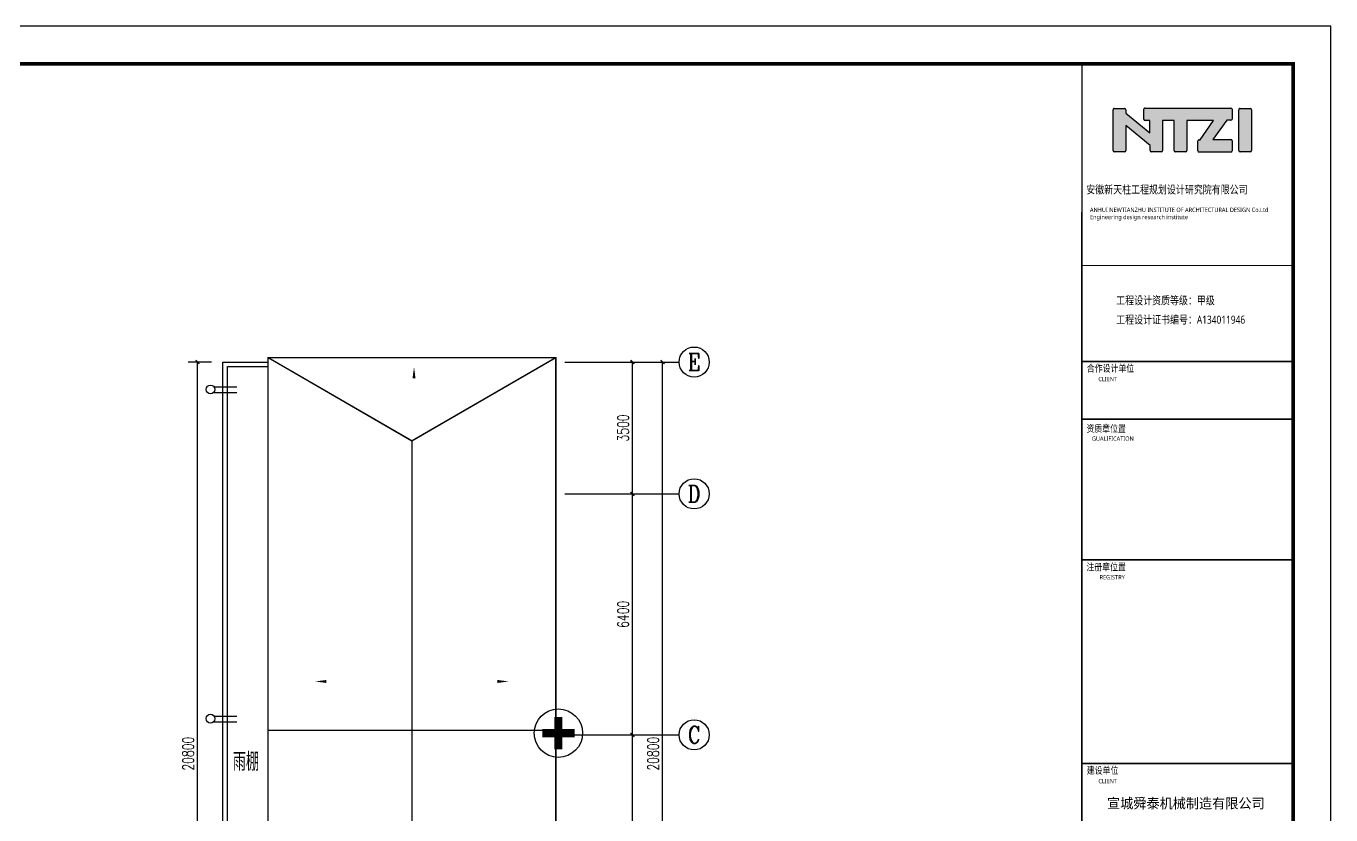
# Model space of a CAD drawing. Extents: x 343352 to 432452, y 769729 to 1078684.
# Drawn here: x 397805 to 432452, y 835366 to 856316 of the extents above; entities that cross this region are included whole.
import ezdxf
from ezdxf.enums import TextEntityAlignment as Align

# ---------------------------------------------------------------- set-up
doc = ezdxf.new("R2010")
doc.units = 0
doc.header["$LTSCALE"] = 1000
doc.header["$MEASUREMENT"] = 0
for name, color, linetype in [('46', 7, 'Continuous'), ('AXIS', 3, 'Continuous'), ('DIM_SYMB', 3, 'Continuous'), ('PUB_DIM', 3, 'Continuous'), ('PUB_TEXT', 7, 'Continuous'), ('PUB_TITLE', 4, 'Continuous'), ('WIRE-避雷', 4, 'Continuous'), ('防雷', 6, 'Lighting')]:
    doc.layers.add(name, color=color, linetype=linetype)
doc.styles.add('-黑体', font='msyh.ttf', dxfattribs={"width": 0.8})
doc.styles.add('_TCH_AXIS', font='COMPLEX', dxfattribs={"bigfont": 'GBCBIG'})
doc.styles.add('_TCH_DIM_T3', font='SIMPLEX', dxfattribs={"width": 0.705882, "bigfont": 'GBCBIG'})
doc.styles.get("Standard").update_dxf_attribs({"font": 'gbenor.shx', "bigfont": 'gbcbig.shx'})
doc.styles.add('TG_LINETYPE', font='SIMPLEX', dxfattribs={"width": 0.8, "height": 3, "bigfont": 'HZTXT'})
doc.linetypes.add('Lighting', pattern='A,1,[136,sr.shx,S=0.1,R=0,X=-0.5,Y=0],0', length=1)
doc.linetypes.add('TG_EL', pattern='A,2,-0.78,["EL",TG_LINETYPE,S=0.1,R=0,X=-0.58,Y=-0.15],0', length=2.78)
doc.dimstyles.new('_TCH_ARCH&&100', dxfattribs={"dimtxt": 297.5, "dimasz": 100, "dimexe": 250, "dimexo": 300, "dimgap": 100, "dimtad": 1, "dimdec": 0, "dimzin": 0, "dimdsep": 46, "dimtxsty": '_TCH_DIM_T3', "dimblk": 'ARCHTICK', "dimcen": 0.09, "dimclrt": 7, "dimazin": 2, "dimtfac": 1, "dimtdec": 0, "dimtix": 1, "dimtmove": 2, "dimatfit": 3, "dimfxl": 0, "dimtolj": 1, "dimtzin": 0, "dimarcsym": 0})

# ---------------------------------------------------------------- blocks, each defined once
blk = doc.blocks.new('A$C66C73A9E')
at = {"layer": '防雷', "const_width": 100}
for points in [[(300, 500), (300, 100)], [(100, 300), (500, 300)]]:
    blk.add_lwpolyline(points, dxfattribs=at)
at = {"layer": '防雷', "linetype": 'Continuous'}
blk.add_circle((300, 300), 300, dxfattribs=at)
blk = doc.blocks.new('_ArchTick')
at = {"color": 0, "linetype": 'ByBlock', "const_width": 0.4}
blk.add_lwpolyline([(-0.5, -0.5), (0.5, 0.5)], dxfattribs=at)
blk = doc.blocks.new('*D93')
at = {"layer": 'Defpoints', "color": 0}
for p in [(402356, 847393), (403030, 847393), (403030, 826593)]:
    blk.add_point(p, dxfattribs=at)
at = {"layer": 'PUB_DIM', "color": 0, "lineweight": -2}
for p, q in [((402730, 847393), (402106, 847393)), ((402356, 826593), (402356, 847393)), ((402730, 826593), (402106, 826593))]:
    blk.add_line(p, q, dxfattribs=at)
at = {"layer": 'PUB_DIM', "color": 0, "lineweight": -2, "xscale": 100, "yscale": 100, "zscale": 100}
for p, rotation in [((402356, 847393), 90), ((402356, 826593), 270)]:
    blk.add_blockref('_ArchTick', p, dxfattribs=dict(at, rotation=rotation))
at = {"layer": 'PUB_DIM', "color": 7, "insert": (402107, 836993), "char_height": 297.5, "attachment_point": 5, "rotation": 90, "style": '_TCH_DIM_T3'}
blk.add_mtext('\\A1;20800', dxfattribs=at)
blk = doc.blocks.new('*D221')
at = {"layer": 'Defpoints', "color": 0}
for p in [(411807, 837493), (413905, 837493), (411807, 830893)]:
    blk.add_point(p, dxfattribs=at)
at = {"layer": 'PUB_DIM', "color": 0, "lineweight": -2}
for p, q in [((412107, 837493), (414155, 837493)), ((413905, 830893), (413905, 837493)), ((412107, 830893), (414155, 830893))]:
    blk.add_line(p, q, dxfattribs=at)
at = {"layer": 'PUB_DIM', "color": 0, "lineweight": -2, "xscale": 100, "yscale": 100, "zscale": 100}
for p, rotation in [((413905, 837493), 90), ((413905, 830893), 270)]:
    blk.add_blockref('_ArchTick', p, dxfattribs=dict(at, rotation=rotation))
at = {"layer": 'PUB_DIM', "color": 7, "insert": (413657, 834193), "char_height": 297.5, "attachment_point": 5, "rotation": 90, "style": '_TCH_DIM_T3'}
blk.add_mtext('\\A1;6600', dxfattribs=at)
blk = doc.blocks.new('*D222')
at = {"layer": 'Defpoints', "color": 0}
for p in [(411807, 843893), (413905, 843893), (411807, 837493)]:
    blk.add_point(p, dxfattribs=at)
at = {"layer": 'PUB_DIM', "color": 0, "lineweight": -2}
for p, q in [((412107, 843893), (414155, 843893)), ((413905, 837493), (413905, 843893)), ((412107, 837493), (414155, 837493))]:
    blk.add_line(p, q, dxfattribs=at)
at = {"layer": 'PUB_DIM', "color": 0, "lineweight": -2, "xscale": 100, "yscale": 100, "zscale": 100}
for p, rotation in [((413905, 843893), 90), ((413905, 837493), 270)]:
    blk.add_blockref('_ArchTick', p, dxfattribs=dict(at, rotation=rotation))
at = {"layer": 'PUB_DIM', "color": 7, "insert": (413657, 840693), "char_height": 297.5, "attachment_point": 5, "rotation": 90, "style": '_TCH_DIM_T3'}
blk.add_mtext('\\A1;6400', dxfattribs=at)
blk = doc.blocks.new('*D223')
at = {"layer": 'Defpoints', "color": 0}
for p in [(411807, 847393), (413905, 847393), (411807, 843893)]:
    blk.add_point(p, dxfattribs=at)
at = {"layer": 'PUB_DIM', "color": 0, "lineweight": -2}
for p, q in [((412107, 847393), (414155, 847393)), ((413905, 843893), (413905, 847393)), ((412107, 843893), (414155, 843893))]:
    blk.add_line(p, q, dxfattribs=at)
at = {"layer": 'PUB_DIM', "color": 0, "lineweight": -2, "xscale": 100, "yscale": 100, "zscale": 100}
for p, rotation in [((413905, 847393), 90), ((413905, 843893), 270)]:
    blk.add_blockref('_ArchTick', p, dxfattribs=dict(at, rotation=rotation))
at = {"layer": 'PUB_DIM', "color": 7, "insert": (413657, 845643), "char_height": 297.5, "attachment_point": 5, "rotation": 90, "style": '_TCH_DIM_T3'}
blk.add_mtext('\\A1;3500', dxfattribs=at)
blk = doc.blocks.new('*D224')
at = {"layer": 'Defpoints', "color": 0}
for p in [(412607, 847393), (414705, 847393), (412607, 826593)]:
    blk.add_point(p, dxfattribs=at)
at = {"layer": 'PUB_DIM', "color": 0, "lineweight": -2}
for p, q in [((412907, 847393), (414955, 847393)), ((414705, 826593), (414705, 847393)), ((412907, 826593), (414955, 826593))]:
    blk.add_line(p, q, dxfattribs=at)
at = {"layer": 'PUB_DIM', "color": 0, "lineweight": -2, "xscale": 100, "yscale": 100, "zscale": 100}
for p, rotation in [((414705, 847393), 90), ((414705, 826593), 270)]:
    blk.add_blockref('_ArchTick', p, dxfattribs=dict(at, rotation=rotation))
at = {"layer": 'PUB_DIM', "color": 7, "insert": (414457, 836993), "char_height": 297.5, "attachment_point": 5, "rotation": 90, "style": '_TCH_DIM_T3'}
blk.add_mtext('\\A1;20800', dxfattribs=at)

msp = doc.modelspace()

# ---------------------------------------------------------------- hatches: boundary and pattern name
h = msp.add_hatch(color=256)
h.paths.add_polyline_path([(427005, 853676.9), (427651.5, 853148.3), (427651.5, 853010.9, 0.4142136), (427683.5, 852978.9), (427946.7, 852978.9, 0.4142136), (427978.7, 853010.9), (427978.7, 853809.9), (428292.4, 853809.8), (428292.4, 853012.2, 0.4142136), (428324.4, 852980.2), (428594.4, 852980.2, 0.4142136), (428626.4, 853012.2), (428626.4, 853809.7), (429339.1, 853809.6), (428976.9, 853298.5), (428954.8, 853298.5, 0.4142136), (428922.8, 853266.5), (428922.8, 853003.8, 0.4142136), (428954.8, 852971.8), (429795.1, 852971.8, 0.4142136), (429827.1, 853003.8), (429827.1, 853268.6, 0.4142136), (429795.1, 853300.6), (429314.9, 853300.6), (429689.4, 853814.5), (429795.9, 853814.5, 0.4142136), (429827.9, 853846.5), (429827.9, 854107, 0.4142136), (429795.9, 854139), (427517.4, 854139.1, 0.4142136), (427485.4, 854107.1), (427485.4, 853840.6, 0.4142136), (427517.4, 853808.6), (427648.4, 853808.6), (427648.4, 853480.4), (427003.2, 854007.4), (427003.4, 854095.9, 0.4148904), (426971.4, 854128), (426703.5, 854128, 0.4142136), (426671.4, 854096), (426671.4, 853008.8, 0.4142136), (426703.4, 852976.8), (426972.9, 852976.8, 0.4142136), (427004.9, 853008.8)])
h.paths.add_polyline_path([(430009.1, 853010.8, 0.4142136), (430041.1, 852978.8), (430308.5, 852978.8, 0.4142136), (430340.5, 853010.8), (430340.6, 854094.8, 0.4142136), (430308.6, 854126.8), (430041.2, 854126.8, 0.4142136), (430009.2, 854094.8)])

# ---------------------------------------------------------------- linework, layer by layer
for p, q in [((426671.4, 853008.8), (426671.4, 854096)), ((426703.5, 854128), (426971.4, 854128)), ((427003.4, 854095.9), (427003.2, 854007.4)), ((427485.4, 853840.6), (427485.4, 854107.1)), ((427517.4, 854139.1), (429795.9, 854139)), ((429827.9, 854107), (429827.9, 853846.5)), ((430009.1, 853010.8), (430009.2, 854094.8)), ((430041.2, 854126.8), (430308.6, 854126.8)), ((430340.6, 854094.8), (430340.5, 853010.8)), ((427003.2, 854007.4), (427648.4, 853480.4)), ((427648.4, 853808.6), (427517.4, 853808.6)), ((427648.4, 853480.4), (427648.4, 853808.6)), ((428292.4, 853809.8), (427978.7, 853809.9)), ((427978.7, 853809.9), (427978.7, 853010.9)), ((428292.4, 853012.2), (428292.4, 853809.8)), ((429339.1, 853809.6), (428626.4, 853809.7)), ((428626.4, 853809.7), (428626.4, 853012.2)), ((428976.9, 853298.5), (429339.1, 853809.6)), ((429689.4, 853814.5), (429314.9, 853300.6)), ((429795.9, 853814.5), (429689.4, 853814.5)), ((427005, 853676.9), (427004.9, 853008.8)), ((427651.5, 853148.3), (427005, 853676.9)), ((427651.5, 853010.9), (427651.5, 853148.3)), ((428922.8, 853003.8), (428922.8, 853266.5)), ((428954.8, 853298.5), (428976.9, 853298.5)), ((429314.9, 853300.6), (429795.1, 853300.6)), ((429827.1, 853268.6), (429827.1, 853003.8)), ((426972.9, 852976.8), (426703.4, 852976.8)), ((427946.7, 852978.9), (427683.5, 852978.9)), ((428594.4, 852980.2), (428324.4, 852980.2)), ((429795.1, 852971.8), (428954.8, 852971.8)), ((430308.5, 852978.8), (430041.1, 852978.8)), ((403400.4, 846575.8), (402777.9, 846575.8)), ((403400.4, 846725.8), (402802.3, 846725.8)), ((408050, 845303), (408050, 828683)), ((403400.4, 837831.8), (402777.9, 837831.8)), ((403400.4, 837981.8), (402802.3, 837981.8))]:
    msp.add_line(p, q)
msp.add_lwpolyline([(404230, 847513), (411870, 847513), (411870, 826473), (404230, 826473)], close=True)
for points in [[(404230, 847513), (408050, 845303), (411870, 847513)], [(404230, 826593), (403030, 826593), (403030, 847393), (404230, 847393)], [(404230, 826713), (403150, 826713), (403150, 847273), (404230, 847273)]]:
    msp.add_lwpolyline(points)
for centre in [(402701.3, 846666.8), (402701.3, 837922.8)]:
    msp.add_circle(centre, 117)
for centre, start, end in [((426703.4, 854096, 0), 89.99644, 179.99644), ((426971.4, 854096, 0), 359.86408, 89.99644), ((427517.4, 854107.1, 0), 89.99644, 179.99644), ((429795.9, 854107, 0), 359.99644, 89.99644), ((430041.2, 854094.8, 0), 89.99644, 179.99644), ((430308.6, 854094.8, 0), 359.99644, 89.99644), ((427517.4, 853840.6, 0), 179.99644, 269.99644), ((429795.9, 853846.5, 0), 269.99644, 359.99644), ((428954.8, 853266.5, 0), 89.99644, 179.99644), ((429795.1, 853268.6, 0), 359.99644, 89.99644), ((426703.4, 853008.8, 0), 179.99644, 269.99644), ((426972.9, 853008.8, 0), 269.99644, 359.99644), ((427683.5, 853010.9, 0), 179.99644, 269.99644), ((427946.7, 853010.9, 0), 269.99644, 359.99644), ((428324.4, 853012.2, 0), 179.99644, 269.99644), ((428594.4, 853012.2, 0), 269.99644, 359.99644), ((428954.8, 853003.8, 0), 179.99644, 269.99644), ((429795.1, 853003.8, 0), 269.99644, 359.99644), ((430041.1, 853010.8, 0), 179.99644, 269.99644), ((430308.5, 853010.8, 0), 269.99644, 359.99644)]:
    msp.add_arc(centre, 32, start, end)
at = {"layer": 'AXIS'}
for p, q in [((413550, 847393), (415144.8, 847393)), ((413550, 843893), (415144.8, 843893)), ((413550, 837493), (415144.8, 837493))]:
    msp.add_line(p, q, dxfattribs=at)
for centre in [(415544.8, 847393), (415544.8, 843893), (415544.8, 837493)]:
    msp.add_circle(centre, 400, dxfattribs=at)
at = {"layer": 'DIM_SYMB'}
for points in [[(408105.9, 845528.3, 0, 0, 0), (408105.9, 847262.2, 0, 80, 0), (408105.9, 846962.2, 0, 0, 0)], [(407214.7, 838910, 0, 0, 0), (405480.7, 838910, 0, 80, 0), (405780.7, 838910, 0, 0, 0)], [(408885.3, 838910, 0, 0, 0), (410619.2, 838910, 0, 80, 0), (410319.2, 838910, 0, 0, 0)]]:
    msp.add_lwpolyline(points, format="xyseb", dxfattribs=at)
at = {"layer": 'PUB_TEXT'}
for q in [(430716.6, 855315.9), (431452.4, 854786.3)]:
    msp.add_line((431452.5, 855315.8), q, dxfattribs=at)
at = {"layer": 'PUB_TITLE'}
msp.add_line((431452.5, 855315.8), (425842.5, 855316.2), dxfattribs=at)
at = {"layer": 'PUB_TITLE', "lineweight": 40}
msp.add_line((425839.4, 845881), (431449.4, 845880.6), dxfattribs=at)
at = {"layer": 'PUB_TITLE'}
msp.add_lwpolyline([(343352.5, 814315.8), (432452.5, 814315.8), (432452.5, 856315.8), (343352.5, 856315.8)], close=True, dxfattribs=at)
at = {"layer": 'PUB_TITLE', "const_width": 100}
msp.add_lwpolyline([(345852.5, 815315.8), (431452.5, 815315.8), (431452.5, 855315.8), (345852.5, 855315.8)], close=True, dxfattribs=at)
at = {"layer": 'PUB_TITLE', "lineweight": 40, "elevation": 0}
for points, const_width in [([(425842.5, 855316.2), (425840, 815316.4)], 42.5), ([(425842.2, 849961.2), (431452.1, 849960.9)], 25.5), ([(425842, 847411.2), (431452, 847410.9)], 42.5), ([(425841.9, 845881.2), (431451.9, 845880.9)], 42.5), ([(425839.2, 842141), (431449.2, 842140.6)], 42.5), ([(425841.3, 836733.2), (431451.3, 836732.9)], 42.5)]:
    msp.add_lwpolyline(points, dxfattribs=dict(at, const_width=const_width))
at = {"layer": 'WIRE-避雷', "linetype": 'TG_EL', "const_width": 35}
for points in [[(406097.5, 822846.3), (406097.5, 826473), (404230, 826473), (404230, 847513), (411870, 847513), (411870, 826593), (413550, 826593), (413550, 822822.2), (406069.4, 822822.2)], [(404230, 826473), (408050, 828683), (408050, 845303), (404230, 847513)], [(408050, 845303), (411870, 847513)], [(411870, 837613), (404230, 837613)]]:
    msp.add_lwpolyline(points, dxfattribs=at)

# ---------------------------------------------------------------- block references
at = {"layer": '防雷', "xscale": 2.142595954239368, "yscale": 2.142595954239368, "zscale": 2.142595952640001}
msp.add_blockref('A$C66C73A9E', (411297.4, 836895, 0), dxfattribs=at)

# ---------------------------------------------------------------- texts
at = {"layer": '46', "linetype": 'Continuous', "style": '-黑体', "width": 0.95}
msp.add_text('宣城舜泰机械制造有限公司', height=269.197, dxfattribs=at).set_placement((426508.3, 835538.3, 0))
at = {"layer": 'AXIS', "color": 7, "style": '_TCH_AXIS'}
for s, height, width, p, p2 in [('E', 448.3, 1.192361, (415377, 847168.9), (415712.5, 847168.9)), ('D', 448.3, 1.192361, (415377, 843668.9), (415712.5, 843668.9)), ('C', 452, 1.1861, (415379.5, 837267), (415710.1, 837267))]:
    msp.add_text(s, height=height, dxfattribs=dict(at, width=width)).set_placement(p, p2, align=Align.FIT)
at = {"layer": 'PUB_TEXT'}
msp.add_text('雨棚', height=482.27, dxfattribs=at).set_placement((403295.5, 836537.2))
at = {"layer": 'PUB_TEXT', "char_height": 212.499, "attachment_point": 1, "rotation": 359.99644, "style": '-黑体'}
for s, insert in [('安徽新天柱工程规划设计研究院有限公司 ', (425956.4, 852079, 0)), ('工程设计资质等级：甲级 ', (426752, 849135.2, 0)), ('工程设计证书编号：A134011946', (426752, 848625.2, 0))]:
    msp.add_mtext(s, dxfattribs=dict(at, insert=insert))
at = {"layer": 'PUB_TEXT', "attachment_point": 1, "rotation": 359.99644, "style": '-黑体'}
for s, insert, char_height, width in [('ANHUI NEWTIANZHU INSTITUTE OF ARCHITECTURAL DESIGN Co.Ltd\\PEngineering design research institute', (426054.6, 851493.8, 0), 114.749, 5257.324), ('合作设计单位', (425971.5, 847321.4, 0), 187, 1749.25), ('CLIENT', (426277.5, 846998.4, 0), 114.75, 2399.536), ('资质章位置', (425960.6, 845719.7, 0), 187, 2124.988), ('GUALIFICATION', (426105.1, 845417, 0), 114.749, 2680.885), ('注册章位置', (425960.4, 842044.4, 0), 187, 1529.991), ('REGISTRY', (426308.9, 841736.3, 0), 114.75, 2399.536), ('建设单位', (425970.8, 836643.4, 0), 187, 1111.794), ('CLIENT', (426276.9, 836320.4, 0), 114.75, 2399.536)]:
    msp.add_mtext(s, dxfattribs=dict(at, insert=insert, char_height=char_height, width=width))

# ---------------------------------------------------------------- dimensions: what is measured, and where the dimension line sits
at = {"layer": 'PUB_DIM'}
for p1, p2, distance, picture, middle in [((403030, 826593), (403030, 847393), 674.3, '*D93', (402106.9, 836993)), ((411807.1, 843893), (411807.1, 847393), -2098.2, '*D223', (413656.5, 845643)), ((412607.1, 826593), (412607.1, 847393), -2098.2, '*D224', (414456.5, 836993)), ((411807.1, 837493), (411807.1, 843893), -2098.2, '*D222', (413656.5, 840693)), ((411807.1, 830893), (411807.1, 837493), -2098.2, '*D221', (413656.5, 834193))]:
    dim = msp.add_aligned_dim(p1=p1, p2=p2, distance=distance, dimstyle='_TCH_ARCH&&100', dxfattribs=at)
    dim.commit()
    dim.dimension.update_dxf_attribs({"geometry": picture, "text_midpoint": middle})

doc.saveas('drawing.dxf')
